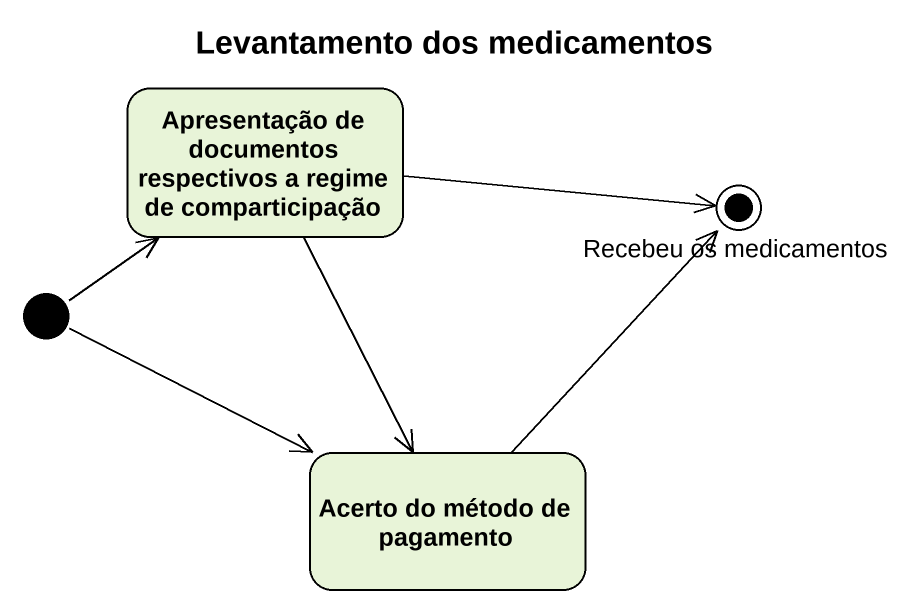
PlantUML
@startuml
title Levantamento dos medicamentos
hide empty description
state "Apresentação de documentos respectivos a regime de comparticipação" as Apresentação_de_documentos
state "Recebeu os medicamentos" as Recebeu_os_medicamentos <<end>>
state "Acerto do método de pagamento" as Acerto_do_método_de
[*] -up-> Apresentação_de_documentos
[*] -right-> Acerto_do_método_de
Apresentação_de_documentos -right-> Recebeu_os_medicamentos
Apresentação_de_documentos --> Acerto_do_método_de
Acerto_do_método_de -up-> Recebeu_os_medicamentos
@enduml
